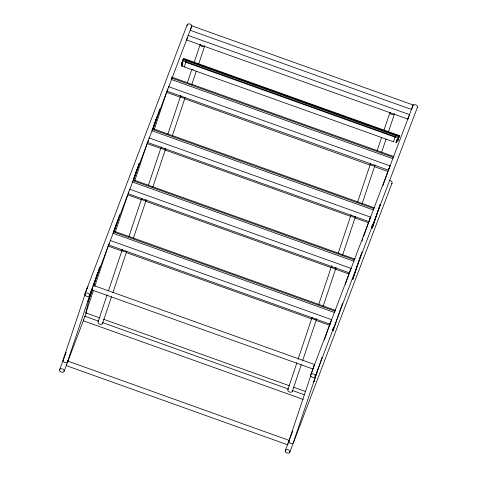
<?xml version="1.0" encoding="UTF-8"?>
<svg xmlns="http://www.w3.org/2000/svg" width="477" height="477" viewBox="0 0 477 477"><rect width="100%" height="100%" fill="white"/><g stroke="black" fill="none" stroke-linecap="round" stroke-linejoin="round"><path stroke-width="0.72" d="M182.798 62.338L182.619 60.901M181.838 63.739L181.809 66.076L393.465 141.764L393.597 141.466M181.785 63.799L182.071 62.427M182.506 64.484L182.721 63.352M393.465 141.764L396.095 134.431M396.041 141.669L396.047 142.402L397.448 140.858M99.926 317.962L85.89 312.942L88.722 300.367L92.27 289.766M94.84 286.218L108.607 244.701M134.729 180.884L147.548 142.182M154.202 129.625L167.022 90.922M287.768 444.272L287.559 444.767L66.291 365.626L66.923 363.742L67.913 361.137L289.14 440.414M67.913 361.137L67.788 361.554M98.25 321.045L84.948 316.287L84.823 316.704M314.116 365.829L314.546 364.506L93.283 285.365L93.158 285.783M331.461 320.067L331.587 319.65L110.324 240.515L110.199 240.933M350.678 269.314L349.438 272.886L128.176 193.745L128.611 192.422L129.792 189.256L351.054 268.39L350.213 270.87M129.792 189.256L129.666 189.673M368.93 221.608L147.649 142.486L148.89 138.914L149.265 137.996L370.528 217.13L369.896 219.021M149.265 137.996L149.14 138.413L167.916 89.026M388.475 170.182L167.117 91.226L167.958 88.746L168.739 86.736L390.001 165.871L389.739 166.694M168.739 86.736L168.614 87.154M407.871 119.089L186.59 39.967L187.431 37.486L188.206 35.477L409.469 114.611L409.344 115.029M188.206 35.477L188.081 35.894M413.004 105.393L413.13 104.976L191.867 25.841L191.742 26.259M287.559 444.767L289.175 440.277M93.283 285.365L91.667 289.861L312.93 368.995L314.546 364.506M108.726 244.987L329.965 324.145L331.587 319.65M368.912 221.626L370.152 218.055M388.385 170.367L390.001 165.871M407.853 119.107L409.469 114.611M190.269 30.319L411.514 109.471L413.13 104.976M108.738 244.868L110.3 240.527M190.287 30.194L191.849 25.859M63.071 359.95L87.38 287.363M67.484 361.799L91.554 289.915M91.769 290.034L88.018 301.237L88.34 300.379M97.725 272.367L93.176 285.83L109.275 243.401M92.18 289.921L88.394 301.225L88.722 300.367M93.599 285.681L99.282 268.718M93.456 286.236L100.081 266.446M85.89 312.942L93.426 290.439M113.675 231.613L116.024 224.607M114.021 231.595L119.697 214.632M114.11 231.44L118.368 218.722M115.255 232.144L127.741 194.866L141.77 199.887M133.292 179.811L136.81 169.305M133.488 180.336L139.171 163.372M133.578 180.181L139.26 163.223M152.765 128.551L155.907 119.286M152.962 129.076L157.458 115.649M153.051 128.921L159.676 109.138M398.128 139.862L397.925 140.399L399.535 135.659L183.448 58.373L181.838 63.113L182.041 62.576M98.131 321.665L107.098 294.887M108.512 290.66L122.201 249.781M185.887 62.523L186.268 61.39M128.927 236.58L141.675 198.521M148.401 185.32L161.143 147.262M102.543 323.513L111.511 296.736M112.924 292.508L126.852 250.926M167.874 134.061L180.855 95.299M133.339 238.428L146.087 200.37M187.383 82.694L191.867 69.302M194.228 62.254L200.125 44.635M152.813 187.169L165.793 148.407A2.397 1.711 18.5 0 1 163.104 149.128A2.397 1.711 18.5 0 1 161.256 146.988M172.286 135.909L185.028 97.851M191.796 84.542L196.28 71.151M198.641 64.103L204.776 45.78M287.929 389.506L296.897 362.729M298.077 359.205L312 317.622M318.731 304.421L331.712 265.659M338.199 253.162L350.947 215.103M292.341 391.355L301.309 364.577M302.728 360.35L316.65 318.767A2.397 1.711 18.5 0 1 313.961 319.489A2.397 1.711 18.5 0 1 312.113 317.348M357.672 201.902L370.414 163.844M323.144 306.27L336.124 267.508M377.146 150.643L381.63 137.251M383.991 130.203L389.888 112.584M342.611 255.01L355.359 216.952M362.085 203.751L375.065 164.988M381.558 152.491L386.042 139.099M388.403 132.051L394.539 113.729A2.397 1.711 18.5 0 1 391.85 114.45A2.397 1.711 18.5 0 1 390.001 112.31M288.955 440.82L310.664 375.983M311.374 373.867L313.264 368.232M324.366 339.958L330.006 323.883M345.253 284.477L349.474 272.623M395.093 137.346L395.475 136.219M293.367 442.668L317.676 370.08M322.094 357.321L313.794 381.994L314.122 381.135M362.132 240.957L362.842 238.846M363.546 236.735L368.948 221.364M332.415 330.281L333.357 327.455M342.414 303.42L333.268 330.734L333.59 329.875M397.949 139.999L398.569 138.139L397.961 138.443M383.019 185.475L388.421 170.104M360.713 255.66L352.736 279.474L361.977 251.999M371.356 227.762L372.537 224.226M380.187 204.4L372.209 228.215L380.276 204.245M288.74 441.601L288.913 441.1M330.746 322.13L330.955 321.54M408.843 116.501L408.419 117.664M412.289 107.456L412.498 106.866M181.809 66.076L182.673 63.358L183.019 59.595L399.106 136.881L398.736 137.901L396.864 139.97L395.91 142.653L398.158 139.713M184.39 66.643L184.259 66.941L186.889 59.601M388.952 168.924L389.16 168.351M84.948 293.939L187.169 24.822M59.571 369.711L66.178 352.324M89.461 295.555L92.627 287.208M110.33 240.617L128.82 191.939M129.613 189.852L148.365 140.482M168.703 86.939L187.461 37.564M188.254 35.477L191.42 27.135M64.085 371.327L66.726 364.368M67.788 361.59L83.636 319.864M84.954 316.388L86.277 312.912M183.448 58.373L183.246 58.909L399.332 136.195L399.535 135.659M310.688 374.791L331.026 321.248M331.557 319.852L389.137 168.262M389.667 166.872L408.688 116.799M409.212 115.41L412.647 106.371M285.312 450.562L287.953 443.604M288.484 442.215L292.711 431.089M315.202 376.407L417.429 107.289M289.831 452.178L392.052 183.061M167.332 90.731L167.117 91.226M411.729 108.977L411.514 109.471M370.313 217.625L370.528 217.13M350.839 268.885L351.054 268.39M330.179 323.65L329.989 324.127M313.145 368.5L312.948 368.977M84.93 316.299L83.332 320.777L303.193 399.416M182.256 65.206L181.856 65.796L181.749 64.717M395.296 136.672L395.069 137.161L185.869 62.338L186.09 61.849M396.274 140.942L397.448 138.968M182.649 60.615L398.736 137.901M192.654 69.308L193.227 69.511M171.613 77.065L393.889 156.563M171.291 77.924L393.561 157.422M171.165 79.403L392.905 158.71M166.682 92.347L180.717 97.368M184.223 98.626L370.182 165.137M374.397 166.64L387.729 171.41M152.843 128.575L374.415 207.823M152.515 129.434L374.087 208.682M151.698 130.662L373.431 209.969M147.208 143.607L161.244 148.627M164.756 149.885L350.714 216.397M354.924 217.9L368.256 222.67M133.369 179.835L354.942 259.083M133.047 180.694L354.62 259.941M132.224 181.922L353.964 261.229M145.282 201.145L331.241 267.657M334.753 268.909L348.782 273.929M113.902 231.095L335.474 310.342M113.574 231.953L335.146 311.201M112.751 233.181L334.49 312.489M108.267 246.126L122.303 251.146M126.512 252.655L311.767 318.916M315.983 320.419L329.315 325.189M103.437 319.22L289.396 385.732M293.605 387.235L305.536 391.504M102.454 322.547L288.007 388.91M292.908 390.663L304.111 394.67M204.502 46.15A2.397 1.711 18.5 0 1 202.093 46.502A2.397 1.711 18.5 0 1 200.274 44.826M184.987 97.517A2.397 1.711 18.5 0 1 182.286 97.761A2.397 1.711 18.5 0 1 180.729 95.728M374.791 165.358A2.397 1.711 18.5 0 1 372.376 165.71A2.397 1.711 18.5 0 1 370.563 164.034M355.592 216.248A2.397 1.711 18.5 0 1 352.908 216.969A2.397 1.711 18.5 0 1 351.054 214.829M146.32 199.666A2.397 1.711 18.5 0 1 143.637 200.388A2.397 1.711 18.5 0 1 141.782 198.247M335.844 267.877A2.397 1.711 18.5 0 1 333.143 268.122A2.397 1.711 18.5 0 1 331.587 266.088M126.572 251.296A2.397 1.711 18.5 0 1 123.871 251.54A2.397 1.711 18.5 0 1 122.309 249.507M102.633 322.619A2.397 1.711 18.5 0 1 99.854 324.235A2.397 1.711 18.5 0 1 98.405 321.301M292.437 390.46A2.397 1.711 18.5 0 1 289.658 392.076A2.397 1.711 18.5 0 1 288.203 389.143M87.476 288.722A2.397 1.711 18.5 0 1 88.06 286.719M67.573 360.904A2.397 1.711 18.5 0 1 64.502 362.413A2.397 1.711 18.5 0 1 63.751 359.306M187.205 25.728A2.397 1.675 20.8 0 1 189.357 23.886A2.397 1.675 20.8 0 1 191.688 26.438M317.765 369.186A2.397 1.711 18.5 0 1 316.99 370.724M293.462 441.774A2.397 1.711 18.5 0 1 290.684 443.389A2.397 1.711 18.5 0 1 289.229 440.45M412.915 105.673A2.397 1.675 20.8 0 1 415.992 105.012A2.397 1.675 20.8 0 1 417.214 107.677M389.727 180.509A2.397 1.675 20.8 0 1 391.915 181.928A2.397 1.675 20.8 0 1 391.486 183.752M59.858 371.07A2.397 1.675 20.8 0 0 63.87 371.708A2.397 1.675 20.8 0 0 61.76 368.769A2.397 1.675 20.8 0 0 59.858 371.07M85.228 295.299A2.397 1.675 20.8 0 0 89.247 295.937A2.397 1.675 20.8 0 0 87.136 292.997A2.397 1.675 20.8 0 0 85.228 295.299M310.968 376.15A2.397 1.675 20.8 0 0 314.987 376.788A2.397 1.675 20.8 0 0 312.876 373.849A2.397 1.675 20.8 0 0 310.968 376.15M285.598 451.922A2.397 1.675 20.8 0 0 289.617 452.56A2.397 1.675 20.8 0 0 287.5 449.62A2.397 1.675 20.8 0 0 285.598 451.922"/></g></svg>
